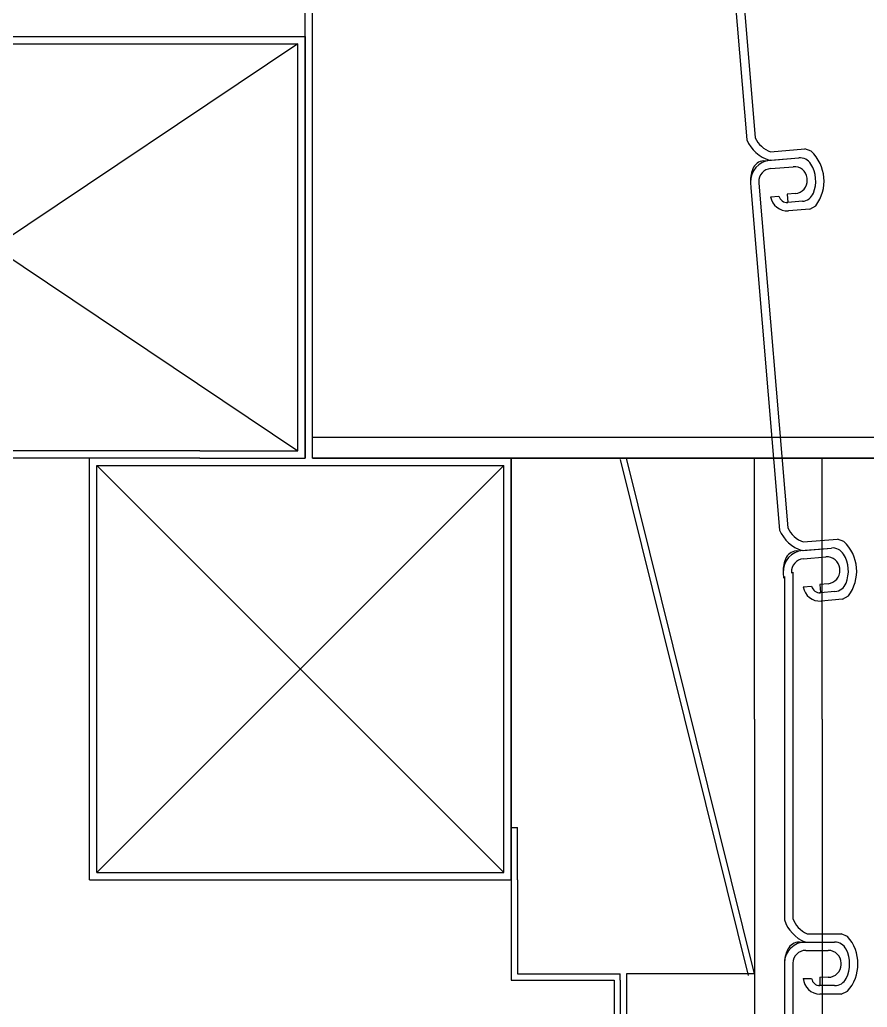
# Model space of a CAD drawing. Header units: millimetres. Extents: x -6941 to 136681, y 2065 to 58366.
# Drawn here: x 48379 to 49645, y 47929 to 49404 of the extents above; entities that cross this region are included whole.
import ezdxf

# ---------------------------------------------------------------- set-up
doc = ezdxf.new("R2010")
doc.units = ezdxf.units.MM
doc.header["$LTSCALE"] = 4
doc.header["$MEASUREMENT"] = 0
for name, color, linetype in [('9', 9, 'CONTINUOUS'), ('DOOR', 7, 'CONTINUOUS'), ('철물', 4, 'CONTINUOUS')]:
    doc.layers.add(name, color=color, linetype=linetype)

msp = doc.modelspace()

# ---------------------------------------------------------------- linework, layer by layer
at = {"layer": '9', "ltscale": 10}
for p, q in [((48805.19, 48749.33), (48805.19, 52181.45)), ((48816.11, 48749.33), (48816.11, 52181.45)), ((49434.54, 49743.34), (49477.68, 49228.08)), ((49422.61, 49736.23), (49465.41, 49224.96)), ((49500.86, 49207.04), (49551.88, 49211.31)), ((49500.86, 49207.04), (49551.88, 49211.31)), ((49500.86, 49207.04), (49551.88, 49211.31)), ((49500.86, 49207.04), (49551.88, 49211.31)), ((49500.86, 49207.04), (49551.88, 49211.31)), ((49500.86, 49207.04), (49551.88, 49211.31)), ((49500.86, 49207.04), (49551.88, 49211.31)), ((49500.86, 49207.04), (49551.88, 49211.31)), ((49500.86, 49207.04), (49551.88, 49211.31)), ((49500.86, 49207.04), (49551.88, 49211.31)), ((49500.86, 49207.04), (49551.88, 49211.31)), ((49500.86, 49207.04), (49551.88, 49211.31)), ((49500.86, 49207.04), (49551.88, 49211.31)), ((49500.86, 49207.04), (49551.88, 49211.31)), ((49500.86, 49207.04), (49551.88, 49211.31)), ((49561.47, 49207.96), (49551.88, 49211.31)), ((49561.47, 49207.96), (49551.88, 49211.31)), ((49561.47, 49207.96), (49551.88, 49211.31)), ((49561.47, 49207.96), (49551.88, 49211.31)), ((49561.47, 49207.96), (49551.88, 49211.31)), ((49561.47, 49207.96), (49551.88, 49211.31)), ((49561.47, 49207.96), (49551.88, 49211.31)), ((49561.47, 49207.96), (49551.88, 49211.31)), ((49561.47, 49207.96), (49551.88, 49211.31)), ((49561.47, 49207.96), (49551.88, 49211.31)), ((49561.47, 49207.96), (49551.88, 49211.31)), ((49561.47, 49207.96), (49551.88, 49211.31)), ((49561.47, 49207.96), (49551.88, 49211.31)), ((49561.47, 49207.96), (49551.88, 49211.31)), ((49561.47, 49207.96), (49551.88, 49211.31)), ((49490.7, 49193.67), (49542.85, 49198.03)), ((49490.7, 49193.67), (49542.85, 49198.03)), ((49490.7, 49193.67), (49542.85, 49198.03)), ((49490.7, 49193.67), (49542.85, 49198.03)), ((49490.7, 49193.67), (49542.85, 49198.03)), ((49500.87, 49194.52), (49542.85, 49198.03)), ((49500.87, 49194.52), (49542.85, 49198.03)), ((49500.87, 49194.52), (49542.85, 49198.03)), ((49500.87, 49194.52), (49542.85, 49198.03)), ((49500.87, 49194.52), (49542.85, 49198.03)), ((49500.87, 49194.52), (49542.85, 49198.03)), ((49500.87, 49194.52), (49542.85, 49198.03)), ((49500.87, 49194.52), (49542.85, 49198.03)), ((49500.87, 49194.52), (49542.85, 49198.03)), ((49500.87, 49194.52), (49542.85, 49198.03)), ((49501.11, 49182.02), (49534.51, 49184.81)), ((49501.11, 49182.02), (49534.51, 49184.81)), ((49501.11, 49182.02), (49534.51, 49184.81)), ((49501.11, 49182.02), (49534.51, 49184.81)), ((49501.11, 49182.02), (49534.51, 49184.81)), ((49501.11, 49182.02), (49534.51, 49184.81)), ((49501.11, 49182.02), (49534.51, 49184.81)), ((49501.11, 49182.02), (49534.51, 49184.81)), ((49501.11, 49182.02), (49534.51, 49184.81)), ((49501.11, 49182.02), (49534.51, 49184.81)), ((49501.11, 49182.02), (49534.51, 49184.81)), ((49501.11, 49182.02), (49534.51, 49184.81)), ((49501.11, 49182.02), (49534.51, 49184.81)), ((49501.11, 49182.02), (49534.51, 49184.81)), ((49501.11, 49182.02), (49534.51, 49184.81)), ((49470.79, 49161.05), (49471.42, 49153.24)), ((49470.79, 49161.05), (49471.42, 49153.24)), ((49470.79, 49161.05), (49471.42, 49153.24)), ((49470.79, 49161.05), (49471.42, 49153.24)), ((49470.79, 49161.05), (49471.42, 49153.24)), ((49470.79, 49161.05), (49471.42, 49153.24)), ((49470.79, 49161.05), (49471.42, 49153.24)), ((49470.79, 49161.05), (49471.42, 49153.24)), ((49470.79, 49161.05), (49471.42, 49153.24)), ((49470.79, 49161.05), (49471.42, 49153.24)), ((49471.42, 49153.24), (49514.21, 48641.98)), ((49483.34, 49160.36), (49526.48, 48645.09)), ((49500.85, 49139.91), (49513.35, 49140.96)), ((49500.85, 49139.91), (49513.35, 49140.96)), ((49500.85, 49139.91), (49513.35, 49140.96)), ((49500.85, 49139.91), (49513.35, 49140.96)), ((49500.85, 49139.91), (49513.35, 49140.96)), ((49500.85, 49139.91), (49513.35, 49140.96)), ((49500.85, 49139.91), (49513.35, 49140.96)), ((49500.85, 49139.91), (49513.35, 49140.96)), ((49500.85, 49139.91), (49513.35, 49140.96)), ((49500.85, 49139.91), (49513.35, 49140.96)), ((49500.85, 49139.91), (49513.35, 49140.96)), ((49500.85, 49139.91), (49513.35, 49140.96)), ((49500.85, 49139.91), (49513.35, 49140.96)), ((49500.85, 49139.91), (49513.35, 49140.96)), ((49500.85, 49139.91), (49513.35, 49140.96)), ((49537.96, 49144.77), (49525.45, 49143.65)), ((49537.96, 49144.77), (49525.45, 49143.65)), ((49537.96, 49144.77), (49525.45, 49143.65)), ((49537.96, 49144.77), (49525.45, 49143.65)), ((49537.96, 49144.77), (49525.45, 49143.65)), ((49537.96, 49144.77), (49525.45, 49143.65)), ((49537.96, 49144.77), (49525.45, 49143.65)), ((49537.96, 49144.77), (49525.45, 49143.65)), ((49537.96, 49144.77), (49525.45, 49143.65)), ((49537.96, 49144.77), (49525.45, 49143.65)), ((49537.96, 49144.77), (49525.45, 49143.65)), ((49537.96, 49144.77), (49525.45, 49143.65)), ((49537.96, 49144.77), (49525.45, 49143.65)), ((49537.96, 49144.77), (49525.45, 49143.65)), ((49537.96, 49144.77), (49525.45, 49143.65)), ((49525.45, 49143.65), (49526.48, 49131.36)), ((49525.45, 49143.65), (49526.48, 49131.36)), ((49525.45, 49143.65), (49526.48, 49131.36)), ((49525.45, 49143.65), (49526.48, 49131.36)), ((49525.45, 49143.65), (49526.48, 49131.36)), ((49525.45, 49143.65), (49526.48, 49131.36)), ((49525.45, 49143.65), (49526.48, 49131.36)), ((49525.45, 49143.65), (49526.48, 49131.36)), ((49525.45, 49143.65), (49526.48, 49131.36)), ((49525.45, 49143.65), (49526.48, 49131.36)), ((49525.45, 49143.65), (49526.48, 49131.36)), ((49525.45, 49143.65), (49526.48, 49131.36)), ((49525.45, 49143.65), (49526.48, 49131.36)), ((49525.45, 49143.65), (49526.48, 49131.36)), ((49525.45, 49143.65), (49526.48, 49131.36)), ((49548.28, 49133.11), (49526.56, 49131.29)), ((49548.28, 49133.11), (49526.56, 49131.29)), ((49548.28, 49133.11), (49526.56, 49131.29)), ((49548.28, 49133.11), (49526.56, 49131.29)), ((49548.28, 49133.11), (49526.56, 49131.29)), ((49548.28, 49133.11), (49526.56, 49131.29)), ((49548.28, 49133.11), (49526.56, 49131.29)), ((49548.28, 49133.11), (49526.56, 49131.29)), ((49548.28, 49133.11), (49526.56, 49131.29)), ((49548.28, 49133.11), (49526.56, 49131.29)), ((49548.28, 49133.11), (49526.56, 49131.29)), ((49548.28, 49133.11), (49526.56, 49131.29)), ((49548.28, 49133.11), (49526.56, 49131.29)), ((49548.28, 49133.11), (49526.56, 49131.29)), ((49548.28, 49133.11), (49526.56, 49131.29)), ((49537.87, 49144.76), (49537.96, 49144.77)), ((49537.87, 49144.76), (49537.96, 49144.77)), ((49537.87, 49144.76), (49537.96, 49144.77)), ((49537.87, 49144.76), (49537.96, 49144.77)), ((49537.87, 49144.76), (49537.96, 49144.77)), ((49537.87, 49144.76), (49537.96, 49144.77)), ((49537.87, 49144.76), (49537.96, 49144.77)), ((49537.87, 49144.76), (49537.96, 49144.77)), ((49537.87, 49144.76), (49537.96, 49144.77)), ((49537.87, 49144.76), (49537.96, 49144.77)), ((49537.87, 49144.76), (49537.96, 49144.77)), ((49537.87, 49144.76), (49537.96, 49144.77)), ((49537.87, 49144.76), (49537.96, 49144.77)), ((49537.87, 49144.76), (49537.96, 49144.77)), ((49537.87, 49144.76), (49537.96, 49144.77)), ((49526.48, 49131.36), (49525.16, 49131.25)), ((49526.48, 49131.36), (49525.16, 49131.25)), ((49526.48, 49131.36), (49525.16, 49131.25)), ((49526.48, 49131.36), (49525.16, 49131.25)), ((49526.48, 49131.36), (49525.16, 49131.25)), ((49526.48, 49131.36), (49525.16, 49131.25)), ((49526.48, 49131.36), (49525.16, 49131.25)), ((49526.48, 49131.36), (49525.16, 49131.25)), ((49526.48, 49131.36), (49525.16, 49131.25)), ((49526.48, 49131.36), (49525.16, 49131.25)), ((49526.48, 49131.36), (49525.16, 49131.25)), ((49526.48, 49131.36), (49525.16, 49131.25)), ((49526.48, 49131.36), (49525.16, 49131.25)), ((49526.48, 49131.36), (49525.16, 49131.25)), ((49526.48, 49131.36), (49525.16, 49131.25)), ((49559.39, 49121.52), (49527.6, 49118.86)), ((49559.39, 49121.52), (49527.6, 49118.86)), ((49559.39, 49121.52), (49527.6, 49118.86)), ((49559.39, 49121.52), (49527.6, 49118.86)), ((49559.39, 49121.52), (49527.6, 49118.86)), ((49559.39, 49121.52), (49527.6, 49118.86)), ((49559.39, 49121.52), (49527.6, 49118.86)), ((49559.39, 49121.52), (49527.6, 49118.86)), ((49559.39, 49121.52), (49527.6, 49118.86)), ((49559.39, 49121.52), (49527.6, 49118.86)), ((49559.39, 49121.52), (49527.6, 49118.86)), ((49559.39, 49121.52), (49527.6, 49118.86)), ((49559.39, 49121.52), (49527.6, 49118.86)), ((49559.39, 49121.52), (49527.6, 49118.86)), ((49559.39, 49121.52), (49527.6, 49118.86)), ((49559.39, 49121.52), (49568.3, 49126.42)), ((49559.39, 49121.52), (49568.3, 49126.42)), ((49559.39, 49121.52), (49568.3, 49126.42)), ((49559.39, 49121.52), (49568.3, 49126.42)), ((49559.39, 49121.52), (49568.3, 49126.42)), ((49559.39, 49121.52), (49568.3, 49126.42)), ((49559.39, 49121.52), (49568.3, 49126.42)), ((49559.39, 49121.52), (49568.3, 49126.42)), ((49559.39, 49121.52), (49568.3, 49126.42)), ((49559.39, 49121.52), (49568.3, 49126.42)), ((49559.39, 49121.52), (49568.3, 49126.42)), ((49559.39, 49121.52), (49568.3, 49126.42)), ((49559.39, 49121.52), (49568.3, 49126.42)), ((49559.39, 49121.52), (49568.3, 49126.42)), ((49559.39, 49121.52), (49568.3, 49126.42)), ((48816.11, 48780.53), (53790.28, 48780.53)), ((49476.73, 48359.32), (49476.73, 48749.33)), ((49578.13, 48359.32), (49578.13, 48749.33)), ((49549.66, 48624.06), (49600.68, 48628.33)), ((49549.66, 48624.06), (49600.68, 48628.33)), ((49549.66, 48624.06), (49600.68, 48628.33)), ((49549.66, 48624.06), (49600.68, 48628.33)), ((49549.66, 48624.06), (49600.68, 48628.33)), ((49549.66, 48624.06), (49600.68, 48628.33)), ((49549.66, 48624.06), (49600.68, 48628.33)), ((49549.66, 48624.06), (49600.68, 48628.33)), ((49549.66, 48624.06), (49600.68, 48628.33)), ((49610.28, 48624.98), (49600.68, 48628.33)), ((49610.28, 48624.98), (49600.68, 48628.33)), ((49610.28, 48624.98), (49600.68, 48628.33)), ((49610.28, 48624.98), (49600.68, 48628.33)), ((49610.28, 48624.98), (49600.68, 48628.33)), ((49610.28, 48624.98), (49600.68, 48628.33)), ((49610.28, 48624.98), (49600.68, 48628.33)), ((49610.28, 48624.98), (49600.68, 48628.33)), ((49610.28, 48624.98), (49600.68, 48628.33)), ((49539.5, 48610.69), (49591.65, 48615.05)), ((49539.5, 48610.69), (49591.65, 48615.05)), ((49539.5, 48610.69), (49591.65, 48615.05)), ((49549.67, 48611.54), (49591.65, 48615.05)), ((49549.67, 48611.54), (49591.65, 48615.05)), ((49549.67, 48611.54), (49591.65, 48615.05)), ((49549.67, 48611.54), (49591.65, 48615.05)), ((49549.67, 48611.54), (49591.65, 48615.05)), ((49549.67, 48611.54), (49591.65, 48615.05)), ((49549.91, 48599.03), (49583.32, 48601.83)), ((49549.91, 48599.03), (49583.32, 48601.83)), ((49549.91, 48599.03), (49583.32, 48601.83)), ((49549.91, 48599.03), (49583.32, 48601.83)), ((49549.91, 48599.03), (49583.32, 48601.83)), ((49549.91, 48599.03), (49583.32, 48601.83)), ((49549.91, 48599.03), (49583.32, 48601.83)), ((49549.91, 48599.03), (49583.32, 48601.83)), ((49549.91, 48599.03), (49583.32, 48601.83)), ((49519.6, 48578.06), (49520.22, 48570.26)), ((49519.6, 48578.06), (49520.22, 48570.26)), ((49519.6, 48578.06), (49520.22, 48570.26)), ((49519.6, 48578.06), (49520.22, 48570.26)), ((49519.6, 48578.06), (49520.22, 48570.26)), ((49519.6, 48578.06), (49520.22, 48570.26)), ((49521.43, 48572.67), (49521.43, 48059.62)), ((49521.43, 48572.67), (49521.43, 48059.62)), ((49533.91, 48578.77), (49533.91, 48061.7)), ((49533.91, 48578.77), (49533.91, 48061.7)), ((49549.65, 48556.93), (49562.15, 48557.98)), ((49549.65, 48556.93), (49562.15, 48557.98)), ((49549.65, 48556.93), (49562.15, 48557.98)), ((49549.65, 48556.93), (49562.15, 48557.98)), ((49549.65, 48556.93), (49562.15, 48557.98)), ((49549.65, 48556.93), (49562.15, 48557.98)), ((49549.65, 48556.93), (49562.15, 48557.98)), ((49549.65, 48556.93), (49562.15, 48557.98)), ((49549.65, 48556.93), (49562.15, 48557.98)), ((49586.76, 48561.79), (49574.25, 48560.66)), ((49586.76, 48561.79), (49574.25, 48560.66)), ((49586.76, 48561.79), (49574.25, 48560.66)), ((49586.76, 48561.79), (49574.25, 48560.66)), ((49586.76, 48561.79), (49574.25, 48560.66)), ((49586.76, 48561.79), (49574.25, 48560.66)), ((49586.76, 48561.79), (49574.25, 48560.66)), ((49586.76, 48561.79), (49574.25, 48560.66)), ((49586.76, 48561.79), (49574.25, 48560.66)), ((49574.25, 48560.66), (49575.28, 48548.38)), ((49574.25, 48560.66), (49575.28, 48548.38)), ((49574.25, 48560.66), (49575.28, 48548.38)), ((49574.25, 48560.66), (49575.28, 48548.38)), ((49574.25, 48560.66), (49575.28, 48548.38)), ((49574.25, 48560.66), (49575.28, 48548.38)), ((49574.25, 48560.66), (49575.28, 48548.38)), ((49574.25, 48560.66), (49575.28, 48548.38)), ((49574.25, 48560.66), (49575.28, 48548.38)), ((49586.67, 48561.78), (49586.76, 48561.79)), ((49586.67, 48561.78), (49586.76, 48561.79)), ((49586.67, 48561.78), (49586.76, 48561.79)), ((49586.67, 48561.78), (49586.76, 48561.79)), ((49586.67, 48561.78), (49586.76, 48561.79)), ((49586.67, 48561.78), (49586.76, 48561.79)), ((49586.67, 48561.78), (49586.76, 48561.79)), ((49586.67, 48561.78), (49586.76, 48561.79)), ((49586.67, 48561.78), (49586.76, 48561.79)), ((49575.28, 48548.38), (49573.97, 48548.27)), ((49575.28, 48548.38), (49573.97, 48548.27)), ((49575.28, 48548.38), (49573.97, 48548.27)), ((49575.28, 48548.38), (49573.97, 48548.27)), ((49575.28, 48548.38), (49573.97, 48548.27)), ((49575.28, 48548.38), (49573.97, 48548.27)), ((49575.28, 48548.38), (49573.97, 48548.27)), ((49575.28, 48548.38), (49573.97, 48548.27)), ((49575.28, 48548.38), (49573.97, 48548.27)), ((49597.08, 48550.13), (49575.36, 48548.31)), ((49597.08, 48550.13), (49575.36, 48548.31)), ((49597.08, 48550.13), (49575.36, 48548.31)), ((49597.08, 48550.13), (49575.36, 48548.31)), ((49597.08, 48550.13), (49575.36, 48548.31)), ((49597.08, 48550.13), (49575.36, 48548.31)), ((49597.08, 48550.13), (49575.36, 48548.31)), ((49597.08, 48550.13), (49575.36, 48548.31)), ((49597.08, 48550.13), (49575.36, 48548.31)), ((49608.19, 48538.54), (49617.1, 48543.44)), ((49608.19, 48538.54), (49617.1, 48543.44)), ((49608.19, 48538.54), (49617.1, 48543.44)), ((49608.19, 48538.54), (49617.1, 48543.44)), ((49608.19, 48538.54), (49617.1, 48543.44)), ((49608.19, 48538.54), (49617.1, 48543.44)), ((49608.19, 48538.54), (49617.1, 48543.44)), ((49608.19, 48538.54), (49617.1, 48543.44)), ((49608.19, 48538.54), (49617.1, 48543.44)), ((49608.19, 48538.54), (49576.4, 48535.87)), ((49608.19, 48538.54), (49576.4, 48535.87)), ((49608.19, 48538.54), (49576.4, 48535.87)), ((49608.19, 48538.54), (49576.4, 48535.87)), ((49608.19, 48538.54), (49576.4, 48535.87)), ((49608.19, 48538.54), (49576.4, 48535.87)), ((49608.19, 48538.54), (49576.4, 48535.87)), ((49608.19, 48538.54), (49576.4, 48535.87)), ((49608.19, 48538.54), (49576.4, 48535.87)), ((49476.73, 48359.32), (49476.73, 47006.63)), ((49578.13, 48359.32), (49578.13, 47006.63)), ((49544.02, 48026.33), (49596.35, 48026.33)), ((49544.02, 48026.33), (49596.35, 48026.33)), ((49544.02, 48026.33), (49596.35, 48026.33)), ((49554.23, 48026.33), (49596.35, 48026.33)), ((49554.23, 48026.33), (49596.35, 48026.33)), ((49554.23, 48026.33), (49596.35, 48026.33)), ((49554.23, 48026.33), (49596.35, 48026.33)), ((49554.23, 48026.33), (49596.35, 48026.33)), ((49554.23, 48026.33), (49596.35, 48026.33)), ((49555.26, 48038.81), (49606.46, 48038.81)), ((49555.26, 48038.81), (49606.46, 48038.81)), ((49555.26, 48038.81), (49606.46, 48038.81)), ((49555.26, 48038.81), (49606.46, 48038.81)), ((49555.26, 48038.81), (49606.46, 48038.81)), ((49555.26, 48038.81), (49606.46, 48038.81)), ((49555.26, 48038.81), (49606.46, 48038.81)), ((49555.26, 48038.81), (49606.46, 48038.81)), ((49555.26, 48038.81), (49606.46, 48038.81)), ((49615.74, 48034.67), (49606.46, 48038.81)), ((49615.74, 48034.67), (49606.46, 48038.81)), ((49615.74, 48034.67), (49606.46, 48038.81)), ((49615.74, 48034.67), (49606.46, 48038.81)), ((49615.74, 48034.67), (49606.46, 48038.81)), ((49615.74, 48034.67), (49606.46, 48038.81)), ((49615.74, 48034.67), (49606.46, 48038.81)), ((49615.74, 48034.67), (49606.46, 48038.81)), ((49615.74, 48034.67), (49606.46, 48038.81)), ((49553.42, 48013.85), (49586.94, 48013.85)), ((49553.42, 48013.85), (49586.94, 48013.85)), ((49553.42, 48013.85), (49586.94, 48013.85)), ((49553.42, 48013.85), (49586.94, 48013.85)), ((49553.42, 48013.85), (49586.94, 48013.85)), ((49553.42, 48013.85), (49586.94, 48013.85)), ((49553.42, 48013.85), (49586.94, 48013.85)), ((49553.42, 48013.85), (49586.94, 48013.85)), ((49553.42, 48013.85), (49586.94, 48013.85)), ((49521.46, 47995.48), (49521.43, 47987.65)), ((49521.46, 47995.48), (49521.43, 47987.65)), ((49521.46, 47995.48), (49521.43, 47987.65)), ((49521.46, 47995.48), (49521.43, 47987.65)), ((49521.46, 47995.48), (49521.43, 47987.65)), ((49521.46, 47995.48), (49521.43, 47987.65)), ((49521.43, 47987.65), (49521.43, 47474.6)), ((49533.91, 47993.75), (49533.91, 47476.68)), ((49285.62, 47978.66), (49285.62, 47969.3)), ((49549.65, 47971.91), (49562.2, 47971.91)), ((49549.65, 47971.91), (49562.2, 47971.91)), ((49549.65, 47971.91), (49562.2, 47971.91)), ((49549.65, 47971.91), (49562.2, 47971.91)), ((49549.65, 47971.91), (49562.2, 47971.91)), ((49549.65, 47971.91), (49562.2, 47971.91)), ((49549.65, 47971.91), (49562.2, 47971.91)), ((49549.65, 47971.91), (49562.2, 47971.91)), ((49549.65, 47971.91), (49562.2, 47971.91)), ((49587.03, 47973.66), (49574.47, 47973.58)), ((49587.03, 47973.66), (49574.47, 47973.58)), ((49587.03, 47973.66), (49574.47, 47973.58)), ((49587.03, 47973.66), (49574.47, 47973.58)), ((49587.03, 47973.66), (49574.47, 47973.58)), ((49587.03, 47973.66), (49574.47, 47973.58)), ((49587.03, 47973.66), (49574.47, 47973.58)), ((49587.03, 47973.66), (49574.47, 47973.58)), ((49587.03, 47973.66), (49574.47, 47973.58)), ((49574.47, 47973.58), (49574.47, 47961.25)), ((49574.47, 47973.58), (49574.47, 47961.25)), ((49574.47, 47973.58), (49574.47, 47961.25)), ((49574.47, 47973.58), (49574.47, 47961.25)), ((49574.47, 47973.58), (49574.47, 47961.25)), ((49574.47, 47973.58), (49574.47, 47961.25)), ((49574.47, 47973.58), (49574.47, 47961.25)), ((49574.47, 47973.58), (49574.47, 47961.25)), ((49574.47, 47973.58), (49574.47, 47961.25)), ((49586.94, 47973.66), (49587.03, 47973.66)), ((49586.94, 47973.66), (49587.03, 47973.66)), ((49586.94, 47973.66), (49587.03, 47973.66)), ((49586.94, 47973.66), (49587.03, 47973.66)), ((49586.94, 47973.66), (49587.03, 47973.66)), ((49586.94, 47973.66), (49587.03, 47973.66)), ((49586.94, 47973.66), (49587.03, 47973.66)), ((49586.94, 47973.66), (49587.03, 47973.66)), ((49586.94, 47973.66), (49587.03, 47973.66)), ((49574.47, 47961.25), (49573.16, 47961.25)), ((49574.47, 47961.25), (49573.16, 47961.25)), ((49574.47, 47961.25), (49573.16, 47961.25)), ((49574.47, 47961.25), (49573.16, 47961.25)), ((49574.47, 47961.25), (49573.16, 47961.25)), ((49574.47, 47961.25), (49573.16, 47961.25)), ((49574.47, 47961.25), (49573.16, 47961.25)), ((49574.47, 47961.25), (49573.16, 47961.25)), ((49574.47, 47961.25), (49573.16, 47961.25)), ((49596.35, 47961.18), (49574.55, 47961.18)), ((49596.35, 47961.18), (49574.55, 47961.18)), ((49596.35, 47961.18), (49574.55, 47961.18)), ((49596.35, 47961.18), (49574.55, 47961.18)), ((49596.35, 47961.18), (49574.55, 47961.18)), ((49596.35, 47961.18), (49574.55, 47961.18)), ((49596.35, 47961.18), (49574.55, 47961.18)), ((49596.35, 47961.18), (49574.55, 47961.18)), ((49596.35, 47961.18), (49574.55, 47961.18)), ((49606.46, 47948.7), (49615.74, 47952.84)), ((49606.46, 47948.7), (49615.74, 47952.84)), ((49606.46, 47948.7), (49615.74, 47952.84)), ((49606.46, 47948.7), (49615.74, 47952.84)), ((49606.46, 47948.7), (49615.74, 47952.84)), ((49606.46, 47948.7), (49615.74, 47952.84)), ((49606.46, 47948.7), (49615.74, 47952.84)), ((49606.46, 47948.7), (49615.74, 47952.84)), ((49606.46, 47948.7), (49615.74, 47952.84)), ((49606.46, 47948.7), (49574.55, 47948.7)), ((49606.46, 47948.7), (49574.55, 47948.7)), ((49606.46, 47948.7), (49574.55, 47948.7)), ((49606.46, 47948.7), (49574.55, 47948.7)), ((49606.46, 47948.7), (49574.55, 47948.7)), ((49606.46, 47948.7), (49574.55, 47948.7)), ((49606.46, 47948.7), (49574.55, 47948.7)), ((49606.46, 47948.7), (49574.55, 47948.7)), ((49606.46, 47948.7), (49574.55, 47948.7))]:
    msp.add_line(p, q, dxfattribs=at)
msp.add_circle((50592.17, 50465.39), 1218.25, dxfattribs=at)
for centre, radius, start, end in [((49514.4, 49245.25), 53.02, 202.50154, 253.57563), ((49514.4, 49245.25), 53.02, 202.50154, 253.57563), ((49514.4, 49245.25), 53.02, 202.50154, 253.57563), ((49514.4, 49245.25), 53.02, 202.50154, 253.57563), ((49514.4, 49245.25), 53.02, 202.50154, 253.57563), ((49514.4, 49245.25), 53.02, 202.50154, 253.57563), ((49514.4, 49245.25), 53.02, 202.50154, 253.57563), ((49514.4, 49245.25), 53.02, 202.50154, 253.57563), ((49514.4, 49245.25), 53.02, 202.50154, 253.57563), ((49514.4, 49245.25), 53.02, 202.50154, 253.57563), ((49514.4, 49245.25), 40.54, 205.07099, 250.48625), ((49514.4, 49245.25), 40.54, 205.07099, 250.48625), ((49514.4, 49245.25), 40.54, 205.07099, 250.48625), ((49514.4, 49245.25), 40.54, 205.07099, 250.48625), ((49514.4, 49245.25), 40.54, 205.07099, 250.48625), ((49514.4, 49245.25), 40.54, 205.07099, 250.48625), ((49514.4, 49245.25), 40.54, 205.07099, 250.48625), ((49514.4, 49245.25), 40.54, 205.07099, 250.48625), ((49514.4, 49245.25), 40.54, 205.07099, 250.48625), ((49514.4, 49245.25), 40.54, 205.07099, 250.48625), ((49519.49, 49163.39), 61.23, 322.85845, 46.71189), ((49519.49, 49163.39), 61.23, 322.85845, 46.71189), ((49519.49, 49163.39), 61.23, 322.85845, 46.71189), ((49519.49, 49163.39), 61.23, 322.85845, 46.71189), ((49519.49, 49163.39), 61.23, 322.85845, 46.71189), ((49519.49, 49163.39), 61.23, 322.85845, 46.71189), ((49519.49, 49163.39), 61.23, 322.85845, 46.71189), ((49519.49, 49163.39), 61.23, 322.85845, 46.71189), ((49519.49, 49163.39), 61.23, 322.85845, 46.71189), ((49519.49, 49163.39), 61.23, 322.85845, 46.71189), ((49519.49, 49163.39), 61.23, 322.85845, 46.71189), ((49519.49, 49163.39), 61.23, 322.85845, 46.71189), ((49519.49, 49163.39), 61.23, 322.85845, 46.71189), ((49519.49, 49163.39), 61.23, 322.85845, 46.71189), ((49519.49, 49163.39), 61.23, 322.85845, 46.71189), ((49502.74, 49162.58), 31.98, 94.78517, 182.75614), ((49502.74, 49162.58), 31.98, 94.78517, 182.75614), ((49502.74, 49162.58), 31.98, 94.78517, 182.75614), ((49502.74, 49162.58), 31.98, 94.78517, 182.75614), ((49502.74, 49162.58), 31.98, 94.78517, 182.75614), ((49502.74, 49162.58), 31.98, 94.78517, 182.75614), ((49502.74, 49162.58), 31.98, 94.78517, 182.75614), ((49502.74, 49162.58), 31.98, 94.78517, 182.75614), ((49502.74, 49162.58), 31.98, 94.78517, 182.75614), ((49502.74, 49162.58), 31.98, 94.78517, 182.75614), ((49492.32, 49174.24), 19.5, 94.78517, 158.23598), ((49492.32, 49174.24), 19.5, 94.78517, 158.23598), ((49492.32, 49174.24), 19.5, 94.78517, 158.23598), ((49492.32, 49174.24), 19.5, 94.78517, 158.23598), ((49492.32, 49174.24), 19.5, 94.78517, 158.23598), ((49544.47, 49178.6), 19.5, 31.33436, 94.78517), ((49544.47, 49178.6), 19.5, 31.33436, 94.78517), ((49544.47, 49178.6), 19.5, 31.33436, 94.78517), ((49544.47, 49178.6), 19.5, 31.33436, 94.78517), ((49544.47, 49178.6), 19.5, 31.33436, 94.78517), ((49544.47, 49178.6), 19.5, 31.33436, 94.78517), ((49544.47, 49178.6), 19.5, 31.33436, 94.78517), ((49544.47, 49178.6), 19.5, 31.33436, 94.78517), ((49544.47, 49178.6), 19.5, 31.33436, 94.78517), ((49544.47, 49178.6), 19.5, 31.33436, 94.78517), ((49544.47, 49178.6), 19.5, 31.33436, 94.78517), ((49544.47, 49178.6), 19.5, 31.33436, 94.78517), ((49544.47, 49178.6), 19.5, 31.33436, 94.78517), ((49544.47, 49178.6), 19.5, 31.33436, 94.78517), ((49544.47, 49178.6), 19.5, 31.33436, 94.78517), ((49519.49, 49163.39), 48.75, 158.23598, 184.78517), ((49519.49, 49163.39), 48.75, 158.23598, 184.78517), ((49519.49, 49163.39), 48.75, 158.23598, 184.78517), ((49519.49, 49163.39), 48.75, 158.23598, 184.78517), ((49519.49, 49163.39), 48.75, 158.23598, 184.78517), ((49502.74, 49162.58), 19.5, 94.78517, 182.75614), ((49502.74, 49162.58), 19.5, 94.78517, 182.75614), ((49502.74, 49162.58), 19.5, 94.78517, 182.75614), ((49502.74, 49162.58), 19.5, 94.78517, 182.75614), ((49502.74, 49162.58), 19.5, 94.78517, 182.75614), ((49502.74, 49162.58), 19.5, 94.78517, 182.75614), ((49502.74, 49162.58), 19.5, 94.78517, 182.75614), ((49502.74, 49162.58), 19.5, 94.78517, 182.75614), ((49502.74, 49162.58), 19.5, 94.78517, 182.75614), ((49502.74, 49162.58), 19.5, 94.78517, 182.75614), ((49502.74, 49162.58), 19.5, 94.78517, 182.75614), ((49502.74, 49162.58), 19.5, 94.78517, 182.75614), ((49502.74, 49162.58), 19.5, 94.78517, 182.75614), ((49502.74, 49162.58), 19.5, 94.78517, 182.75614), ((49502.74, 49162.58), 19.5, 94.78517, 182.75614), ((49536.14, 49165.38), 19.5, 6.8142, 94.78517), ((49536.14, 49165.38), 19.5, 6.8142, 94.78517), ((49536.14, 49165.38), 19.5, 6.8142, 94.78517), ((49536.14, 49165.38), 19.5, 6.8142, 94.78517), ((49536.14, 49165.38), 19.5, 6.8142, 94.78517), ((49536.14, 49165.38), 19.5, 6.8142, 94.78517), ((49536.14, 49165.38), 19.5, 6.8142, 94.78517), ((49536.14, 49165.38), 19.5, 6.8142, 94.78517), ((49536.14, 49165.38), 19.5, 6.8142, 94.78517), ((49536.14, 49165.38), 19.5, 6.8142, 94.78517), ((49536.14, 49165.38), 19.5, 6.8142, 94.78517), ((49536.14, 49165.38), 19.5, 6.8142, 94.78517), ((49536.14, 49165.38), 19.5, 6.8142, 94.78517), ((49536.14, 49165.38), 19.5, 6.8142, 94.78517), ((49536.14, 49165.38), 19.5, 6.8142, 94.78517), ((49519.49, 49163.39), 48.75, 338.23598, 31.33436), ((49519.49, 49163.39), 48.75, 338.23598, 31.33436), ((49519.49, 49163.39), 48.75, 338.23598, 31.33436), ((49519.49, 49163.39), 48.75, 338.23598, 31.33436), ((49519.49, 49163.39), 48.75, 338.23598, 31.33436), ((49519.49, 49163.39), 48.75, 338.23598, 31.33436), ((49519.49, 49163.39), 48.75, 338.23598, 31.33436), ((49519.49, 49163.39), 48.75, 338.23598, 31.33436), ((49519.49, 49163.39), 48.75, 338.23598, 31.33436), ((49519.49, 49163.39), 48.75, 338.23598, 31.33436), ((49519.49, 49163.39), 48.75, 338.23598, 31.33436), ((49519.49, 49163.39), 48.75, 338.23598, 31.33436), ((49519.49, 49163.39), 48.75, 338.23598, 31.33436), ((49519.49, 49163.39), 48.75, 338.23598, 31.33436), ((49519.49, 49163.39), 48.75, 338.23598, 31.33436), ((49519.49, 49163.39), 36.27, 182.75614, 184.78517), ((49519.49, 49163.39), 36.27, 182.75614, 184.78517), ((49519.49, 49163.39), 36.27, 182.75614, 184.78517), ((49519.49, 49163.39), 36.27, 182.75614, 184.78517), ((49519.49, 49163.39), 36.27, 182.75614, 184.78517), ((49519.49, 49163.39), 36.27, 182.75614, 184.78517), ((49519.49, 49163.39), 36.27, 182.75614, 184.78517), ((49519.49, 49163.39), 36.27, 182.75614, 184.78517), ((49519.49, 49163.39), 36.27, 182.75614, 184.78517), ((49519.49, 49163.39), 36.27, 182.75614, 184.78517), ((49519.49, 49163.39), 36.27, 182.75614, 184.78517), ((49519.49, 49163.39), 36.27, 182.75614, 184.78517), ((49519.49, 49163.39), 36.27, 182.75614, 184.78517), ((49519.49, 49163.39), 36.27, 182.75614, 184.78517), ((49519.49, 49163.39), 36.27, 182.75614, 184.78517), ((49536.24, 49164.2), 19.5, 274.78517, 2.75614), ((49536.24, 49164.2), 19.5, 274.78517, 2.75614), ((49536.24, 49164.2), 19.5, 274.78517, 2.75614), ((49536.24, 49164.2), 19.5, 274.78517, 2.75614), ((49536.24, 49164.2), 19.5, 274.78517, 2.75614), ((49536.24, 49164.2), 19.5, 274.78517, 2.75614), ((49536.24, 49164.2), 19.5, 274.78517, 2.75614), ((49536.24, 49164.2), 19.5, 274.78517, 2.75614), ((49536.24, 49164.2), 19.5, 274.78517, 2.75614), ((49536.24, 49164.2), 19.5, 274.78517, 2.75614), ((49536.24, 49164.2), 19.5, 274.78517, 2.75614), ((49536.24, 49164.2), 19.5, 274.78517, 2.75614), ((49536.24, 49164.2), 19.5, 274.78517, 2.75614), ((49536.24, 49164.2), 19.5, 274.78517, 2.75614), ((49536.24, 49164.2), 19.5, 274.78517, 2.75614), ((49519.49, 49163.39), 36.27, 2.75614, 6.8142), ((49519.49, 49163.39), 36.27, 2.75614, 6.8142), ((49519.49, 49163.39), 36.27, 2.75614, 6.8142), ((49519.49, 49163.39), 36.27, 2.75614, 6.8142), ((49519.49, 49163.39), 36.27, 2.75614, 6.8142), ((49519.49, 49163.39), 36.27, 2.75614, 6.8142), ((49519.49, 49163.39), 36.27, 2.75614, 6.8142), ((49519.49, 49163.39), 36.27, 2.75614, 6.8142), ((49519.49, 49163.39), 36.27, 2.75614, 6.8142), ((49519.49, 49163.39), 36.27, 2.75614, 6.8142), ((49519.49, 49163.39), 36.27, 2.75614, 6.8142), ((49519.49, 49163.39), 36.27, 2.75614, 6.8142), ((49519.49, 49163.39), 36.27, 2.75614, 6.8142), ((49519.49, 49163.39), 36.27, 2.75614, 6.8142), ((49519.49, 49163.39), 36.27, 2.75614, 6.8142), ((49525.52, 49143.73), 24.96, 188.79696, 274.78517), ((49525.52, 49143.73), 24.96, 188.79696, 274.78517), ((49525.52, 49143.73), 24.96, 188.79696, 274.78517), ((49525.52, 49143.73), 24.96, 188.79696, 274.78517), ((49525.52, 49143.73), 24.96, 188.79696, 274.78517), ((49525.52, 49143.73), 24.96, 188.79696, 274.78517), ((49525.52, 49143.73), 24.96, 188.79696, 274.78517), ((49525.52, 49143.73), 24.96, 188.79696, 274.78517), ((49525.52, 49143.73), 24.96, 188.79696, 274.78517), ((49525.52, 49143.73), 24.96, 188.79696, 274.78517), ((49525.52, 49143.73), 24.96, 188.79696, 274.78517), ((49525.52, 49143.73), 24.96, 188.79696, 274.78517), ((49525.52, 49143.73), 24.96, 188.79696, 274.78517), ((49525.52, 49143.73), 24.96, 188.79696, 274.78517), ((49525.52, 49143.73), 24.96, 188.79696, 274.78517), ((49525.52, 49143.73), 12.48, 192.82858, 274.78517), ((49525.52, 49143.73), 12.48, 192.82858, 274.78517), ((49525.52, 49143.73), 12.48, 192.82858, 274.78517), ((49525.52, 49143.73), 12.48, 192.82858, 274.78517), ((49525.52, 49143.73), 12.48, 192.82858, 274.78517), ((49525.52, 49143.73), 12.48, 192.82858, 274.78517), ((49525.52, 49143.73), 12.48, 192.82858, 274.78517), ((49525.52, 49143.73), 12.48, 192.82858, 274.78517), ((49525.52, 49143.73), 12.48, 192.82858, 274.78517), ((49525.52, 49143.73), 12.48, 192.82858, 274.78517), ((49525.52, 49143.73), 12.48, 192.82858, 274.78517), ((49525.52, 49143.73), 12.48, 192.82858, 274.78517), ((49525.52, 49143.73), 12.48, 192.82858, 274.78517), ((49525.52, 49143.73), 12.48, 192.82858, 274.78517), ((49525.52, 49143.73), 12.48, 192.82858, 274.78517), ((49525.52, 49143.65), 0.078, 94.78517, 184.78517), ((49525.52, 49143.65), 0.078, 94.78517, 184.78517), ((49525.52, 49143.65), 0.078, 94.78517, 184.78517), ((49525.52, 49143.65), 0.078, 94.78517, 184.78517), ((49525.52, 49143.65), 0.078, 94.78517, 184.78517), ((49525.52, 49143.65), 0.078, 94.78517, 184.78517), ((49525.52, 49143.65), 0.078, 94.78517, 184.78517), ((49525.52, 49143.65), 0.078, 94.78517, 184.78517), ((49525.52, 49143.65), 0.078, 94.78517, 184.78517), ((49525.52, 49143.65), 0.078, 94.78517, 184.78517), ((49525.52, 49143.65), 0.078, 94.78517, 184.78517), ((49525.52, 49143.65), 0.078, 94.78517, 184.78517), ((49525.52, 49143.65), 0.078, 94.78517, 184.78517), ((49525.52, 49143.65), 0.078, 94.78517, 184.78517), ((49525.52, 49143.65), 0.078, 94.78517, 184.78517), ((49546.65, 49152.54), 19.5, 274.78517, 338.23598), ((49546.65, 49152.54), 19.5, 274.78517, 338.23598), ((49546.65, 49152.54), 19.5, 274.78517, 338.23598), ((49546.65, 49152.54), 19.5, 274.78517, 338.23598), ((49546.65, 49152.54), 19.5, 274.78517, 338.23598), ((49546.65, 49152.54), 19.5, 274.78517, 338.23598), ((49546.65, 49152.54), 19.5, 274.78517, 338.23598), ((49546.65, 49152.54), 19.5, 274.78517, 338.23598), ((49546.65, 49152.54), 19.5, 274.78517, 338.23598), ((49546.65, 49152.54), 19.5, 274.78517, 338.23598), ((49546.65, 49152.54), 19.5, 274.78517, 338.23598), ((49546.65, 49152.54), 19.5, 274.78517, 338.23598), ((49546.65, 49152.54), 19.5, 274.78517, 338.23598), ((49546.65, 49152.54), 19.5, 274.78517, 338.23598), ((49546.65, 49152.54), 19.5, 274.78517, 338.23598), ((49526.55, 49131.37), 0.078, 184.78517, 274.78517), ((49526.55, 49131.37), 0.078, 184.78517, 274.78517), ((49526.55, 49131.37), 0.078, 184.78517, 274.78517), ((49526.55, 49131.37), 0.078, 184.78517, 274.78517), ((49526.55, 49131.37), 0.078, 184.78517, 274.78517), ((49526.55, 49131.37), 0.078, 184.78517, 274.78517), ((49526.55, 49131.37), 0.078, 184.78517, 274.78517), ((49526.55, 49131.37), 0.078, 184.78517, 274.78517), ((49526.55, 49131.37), 0.078, 184.78517, 274.78517), ((49526.55, 49131.37), 0.078, 184.78517, 274.78517), ((49526.55, 49131.37), 0.078, 184.78517, 274.78517), ((49526.55, 49131.37), 0.078, 184.78517, 274.78517), ((49526.55, 49131.37), 0.078, 184.78517, 274.78517), ((49526.55, 49131.37), 0.078, 184.78517, 274.78517), ((49526.55, 49131.37), 0.078, 184.78517, 274.78517), ((49563.2, 48662.27), 53.02, 202.50154, 253.57563), ((49563.2, 48662.27), 53.02, 202.50154, 253.57563), ((49563.2, 48662.27), 53.02, 202.50154, 253.57563), ((49563.2, 48662.27), 53.02, 202.50154, 253.57563), ((49563.2, 48662.27), 53.02, 202.50154, 253.57563), ((49563.2, 48662.27), 53.02, 202.50154, 253.57563), ((49563.2, 48662.27), 40.54, 205.07099, 250.48625), ((49563.2, 48662.27), 40.54, 205.07099, 250.48625), ((49563.2, 48662.27), 40.54, 205.07099, 250.48625), ((49563.2, 48662.27), 40.54, 205.07099, 250.48625), ((49563.2, 48662.27), 40.54, 205.07099, 250.48625), ((49563.2, 48662.27), 40.54, 205.07099, 250.48625), ((49568.29, 48580.41), 61.23, 322.85845, 46.71189), ((49568.29, 48580.41), 61.23, 322.85845, 46.71189), ((49568.29, 48580.41), 61.23, 322.85845, 46.71189), ((49568.29, 48580.41), 61.23, 322.85845, 46.71189), ((49568.29, 48580.41), 61.23, 322.85845, 46.71189), ((49568.29, 48580.41), 61.23, 322.85845, 46.71189), ((49568.29, 48580.41), 61.23, 322.85845, 46.71189), ((49568.29, 48580.41), 61.23, 322.85845, 46.71189), ((49568.29, 48580.41), 61.23, 322.85845, 46.71189), ((49551.54, 48579.6), 31.98, 94.78517, 182.75614), ((49551.54, 48579.6), 31.98, 94.78517, 182.75614), ((49551.54, 48579.6), 31.98, 94.78517, 182.75614), ((49551.54, 48579.6), 31.98, 94.78517, 182.75614), ((49551.54, 48579.6), 31.98, 94.78517, 182.75614), ((49551.54, 48579.6), 31.98, 94.78517, 182.75614), ((49541.13, 48591.25), 19.5, 94.78517, 158.23598), ((49541.13, 48591.25), 19.5, 94.78517, 158.23598), ((49541.13, 48591.25), 19.5, 94.78517, 158.23598), ((49584.94, 48582.4), 19.5, 6.8142, 94.78517), ((49584.94, 48582.4), 19.5, 6.8142, 94.78517), ((49584.94, 48582.4), 19.5, 6.8142, 94.78517), ((49584.94, 48582.4), 19.5, 6.8142, 94.78517), ((49584.94, 48582.4), 19.5, 6.8142, 94.78517), ((49584.94, 48582.4), 19.5, 6.8142, 94.78517), ((49584.94, 48582.4), 19.5, 6.8142, 94.78517), ((49584.94, 48582.4), 19.5, 6.8142, 94.78517), ((49584.94, 48582.4), 19.5, 6.8142, 94.78517), ((49593.28, 48595.62), 19.5, 31.33436, 94.78517), ((49593.28, 48595.62), 19.5, 31.33436, 94.78517), ((49593.28, 48595.62), 19.5, 31.33436, 94.78517), ((49593.28, 48595.62), 19.5, 31.33436, 94.78517), ((49593.28, 48595.62), 19.5, 31.33436, 94.78517), ((49593.28, 48595.62), 19.5, 31.33436, 94.78517), ((49593.28, 48595.62), 19.5, 31.33436, 94.78517), ((49593.28, 48595.62), 19.5, 31.33436, 94.78517), ((49593.28, 48595.62), 19.5, 31.33436, 94.78517), ((49568.29, 48580.41), 48.75, 338.23598, 31.33436), ((49568.29, 48580.41), 48.75, 338.23598, 31.33436), ((49568.29, 48580.41), 48.75, 338.23598, 31.33436), ((49568.29, 48580.41), 48.75, 338.23598, 31.33436), ((49568.29, 48580.41), 48.75, 338.23598, 31.33436), ((49568.29, 48580.41), 48.75, 338.23598, 31.33436), ((49568.29, 48580.41), 48.75, 338.23598, 31.33436), ((49568.29, 48580.41), 48.75, 338.23598, 31.33436), ((49568.29, 48580.41), 48.75, 338.23598, 31.33436), ((49568.29, 48580.41), 48.75, 158.23598, 184.78517), ((49568.29, 48580.41), 48.75, 158.23598, 184.78517), ((49568.29, 48580.41), 48.75, 158.23598, 184.78517), ((49551.54, 48579.6), 19.5, 94.78517, 182.75614), ((49551.54, 48579.6), 19.5, 94.78517, 182.75614), ((49551.54, 48579.6), 19.5, 94.78517, 182.75614), ((49551.54, 48579.6), 19.5, 94.78517, 182.75614), ((49551.54, 48579.6), 19.5, 94.78517, 182.75614), ((49551.54, 48579.6), 19.5, 94.78517, 182.75614), ((49551.54, 48579.6), 19.5, 94.78517, 182.75614), ((49551.54, 48579.6), 19.5, 94.78517, 182.75614), ((49551.54, 48579.6), 19.5, 94.78517, 182.75614), ((49568.29, 48580.41), 36.27, 182.75614, 184.78517), ((49568.29, 48580.41), 36.27, 182.75614, 184.78517), ((49568.29, 48580.41), 36.27, 182.75614, 184.78517), ((49568.29, 48580.41), 36.27, 182.75614, 184.78517), ((49568.29, 48580.41), 36.27, 182.75614, 184.78517), ((49568.29, 48580.41), 36.27, 182.75614, 184.78517), ((49568.29, 48580.41), 36.27, 182.75614, 184.78517), ((49568.29, 48580.41), 36.27, 182.75614, 184.78517), ((49568.29, 48580.41), 36.27, 182.75614, 184.78517), ((49585.04, 48581.21), 19.5, 274.78517, 2.75614), ((49585.04, 48581.21), 19.5, 274.78517, 2.75614), ((49585.04, 48581.21), 19.5, 274.78517, 2.75614), ((49585.04, 48581.21), 19.5, 274.78517, 2.75614), ((49585.04, 48581.21), 19.5, 274.78517, 2.75614), ((49585.04, 48581.21), 19.5, 274.78517, 2.75614), ((49585.04, 48581.21), 19.5, 274.78517, 2.75614), ((49585.04, 48581.21), 19.5, 274.78517, 2.75614), ((49585.04, 48581.21), 19.5, 274.78517, 2.75614), ((49568.29, 48580.41), 36.27, 2.75614, 6.8142), ((49568.29, 48580.41), 36.27, 2.75614, 6.8142), ((49568.29, 48580.41), 36.27, 2.75614, 6.8142), ((49568.29, 48580.41), 36.27, 2.75614, 6.8142), ((49568.29, 48580.41), 36.27, 2.75614, 6.8142), ((49568.29, 48580.41), 36.27, 2.75614, 6.8142), ((49568.29, 48580.41), 36.27, 2.75614, 6.8142), ((49568.29, 48580.41), 36.27, 2.75614, 6.8142), ((49568.29, 48580.41), 36.27, 2.75614, 6.8142), ((49574.32, 48560.75), 24.96, 188.79696, 274.78517), ((49574.32, 48560.75), 24.96, 188.79696, 274.78517), ((49574.32, 48560.75), 24.96, 188.79696, 274.78517), ((49574.32, 48560.75), 24.96, 188.79696, 274.78517), ((49574.32, 48560.75), 24.96, 188.79696, 274.78517), ((49574.32, 48560.75), 24.96, 188.79696, 274.78517), ((49574.32, 48560.75), 24.96, 188.79696, 274.78517), ((49574.32, 48560.75), 24.96, 188.79696, 274.78517), ((49574.32, 48560.75), 24.96, 188.79696, 274.78517), ((49574.32, 48560.75), 12.48, 192.82858, 274.78517), ((49574.32, 48560.75), 12.48, 192.82858, 274.78517), ((49574.32, 48560.75), 12.48, 192.82858, 274.78517), ((49574.32, 48560.75), 12.48, 192.82858, 274.78517), ((49574.32, 48560.75), 12.48, 192.82858, 274.78517), ((49574.32, 48560.75), 12.48, 192.82858, 274.78517), ((49574.32, 48560.75), 12.48, 192.82858, 274.78517), ((49574.32, 48560.75), 12.48, 192.82858, 274.78517), ((49574.32, 48560.75), 12.48, 192.82858, 274.78517), ((49574.33, 48560.67), 0.078, 94.78517, 184.78517), ((49574.33, 48560.67), 0.078, 94.78517, 184.78517), ((49574.33, 48560.67), 0.078, 94.78517, 184.78517), ((49574.33, 48560.67), 0.078, 94.78517, 184.78517), ((49574.33, 48560.67), 0.078, 94.78517, 184.78517), ((49574.33, 48560.67), 0.078, 94.78517, 184.78517), ((49574.33, 48560.67), 0.078, 94.78517, 184.78517), ((49574.33, 48560.67), 0.078, 94.78517, 184.78517), ((49574.33, 48560.67), 0.078, 94.78517, 184.78517), ((49595.46, 48569.56), 19.5, 274.78517, 338.23598), ((49595.46, 48569.56), 19.5, 274.78517, 338.23598), ((49595.46, 48569.56), 19.5, 274.78517, 338.23598), ((49595.46, 48569.56), 19.5, 274.78517, 338.23598), ((49595.46, 48569.56), 19.5, 274.78517, 338.23598), ((49595.46, 48569.56), 19.5, 274.78517, 338.23598), ((49595.46, 48569.56), 19.5, 274.78517, 338.23598), ((49595.46, 48569.56), 19.5, 274.78517, 338.23598), ((49595.46, 48569.56), 19.5, 274.78517, 338.23598), ((49575.36, 48548.39), 0.078, 184.78517, 274.78517), ((49575.36, 48548.39), 0.078, 184.78517, 274.78517), ((49575.36, 48548.39), 0.078, 184.78517, 274.78517), ((49575.36, 48548.39), 0.078, 184.78517, 274.78517), ((49575.36, 48548.39), 0.078, 184.78517, 274.78517), ((49575.36, 48548.39), 0.078, 184.78517, 274.78517), ((49575.36, 48548.39), 0.078, 184.78517, 274.78517), ((49575.36, 48548.39), 0.078, 184.78517, 274.78517), ((49575.36, 48548.39), 0.078, 184.78517, 274.78517), ((49571.94, 48075.76), 53.02, 197.71637, 248.79046), ((49571.94, 48075.76), 53.02, 197.71637, 248.79046), ((49571.94, 48075.76), 53.02, 197.71637, 248.79046), ((49571.94, 48075.76), 53.02, 197.71637, 248.79046), ((49571.94, 48075.76), 53.02, 197.71637, 248.79046), ((49571.94, 48075.76), 53.02, 197.71637, 248.79046), ((49571.94, 48075.76), 40.54, 200.28582, 245.70108), ((49571.94, 48075.76), 40.54, 200.28582, 245.70108), ((49571.94, 48075.76), 40.54, 200.28582, 245.70108), ((49571.94, 48075.76), 40.54, 200.28582, 245.70108), ((49571.94, 48075.76), 40.54, 200.28582, 245.70108), ((49571.94, 48075.76), 40.54, 200.28582, 245.70108), ((49553.42, 47994.34), 31.98, 90, 177.97097), ((49553.42, 47994.34), 31.98, 90, 177.97097), ((49553.42, 47994.34), 31.98, 90, 177.97097), ((49553.42, 47994.34), 31.98, 90, 177.97097), ((49553.42, 47994.34), 31.98, 90, 177.97097), ((49553.42, 47994.34), 31.98, 90, 177.97097), ((49544.02, 48006.83), 19.5, 90, 153.45081), ((49544.02, 48006.83), 19.5, 90, 153.45081), ((49544.02, 48006.83), 19.5, 90, 153.45081), ((49596.35, 48006.83), 19.5, 26.54919, 90), ((49596.35, 48006.83), 19.5, 26.54919, 90), ((49596.35, 48006.83), 19.5, 26.54919, 90), ((49596.35, 48006.83), 19.5, 26.54919, 90), ((49596.35, 48006.83), 19.5, 26.54919, 90), ((49596.35, 48006.83), 19.5, 26.54919, 90), ((49596.35, 48006.83), 19.5, 26.54919, 90), ((49596.35, 48006.83), 19.5, 26.54919, 90), ((49596.35, 48006.83), 19.5, 26.54919, 90), ((49570.18, 47993.75), 61.23, 318.07328, 41.92672), ((49570.18, 47993.75), 61.23, 318.07328, 41.92672), ((49570.18, 47993.75), 61.23, 318.07328, 41.92672), ((49570.18, 47993.75), 61.23, 318.07328, 41.92672), ((49570.18, 47993.75), 61.23, 318.07328, 41.92672), ((49570.18, 47993.75), 61.23, 318.07328, 41.92672), ((49570.18, 47993.75), 61.23, 318.07328, 41.92672), ((49570.18, 47993.75), 61.23, 318.07328, 41.92672), ((49570.18, 47993.75), 61.23, 318.07328, 41.92672), ((49570.18, 47993.75), 48.75, 153.45081, 180), ((49570.18, 47993.75), 48.75, 153.45081, 180), ((49570.18, 47993.75), 48.75, 153.45081, 180), ((49553.42, 47994.34), 19.5, 90, 177.97097), ((49553.42, 47994.34), 19.5, 90, 177.97097), ((49553.42, 47994.34), 19.5, 90, 177.97097), ((49553.42, 47994.34), 19.5, 90, 177.97097), ((49553.42, 47994.34), 19.5, 90, 177.97097), ((49553.42, 47994.34), 19.5, 90, 177.97097), ((49553.42, 47994.34), 19.5, 90, 177.97097), ((49553.42, 47994.34), 19.5, 90, 177.97097), ((49553.42, 47994.34), 19.5, 90, 177.97097), ((49586.94, 47994.34), 19.5, 2.02903, 90), ((49586.94, 47994.34), 19.5, 2.02903, 90), ((49586.94, 47994.34), 19.5, 2.02903, 90), ((49586.94, 47994.34), 19.5, 2.02903, 90), ((49586.94, 47994.34), 19.5, 2.02903, 90), ((49586.94, 47994.34), 19.5, 2.02903, 90), ((49586.94, 47994.34), 19.5, 2.02903, 90), ((49586.94, 47994.34), 19.5, 2.02903, 90), ((49586.94, 47994.34), 19.5, 2.02903, 90), ((49570.18, 47993.75), 48.75, 333.45081, 26.54919), ((49570.18, 47993.75), 48.75, 333.45081, 26.54919), ((49570.18, 47993.75), 48.75, 333.45081, 26.54919), ((49570.18, 47993.75), 48.75, 333.45081, 26.54919), ((49570.18, 47993.75), 48.75, 333.45081, 26.54919), ((49570.18, 47993.75), 48.75, 333.45081, 26.54919), ((49570.18, 47993.75), 48.75, 333.45081, 26.54919), ((49570.18, 47993.75), 48.75, 333.45081, 26.54919), ((49570.18, 47993.75), 48.75, 333.45081, 26.54919), ((49570.18, 47993.75), 36.27, 177.97097, 180), ((49570.18, 47993.75), 36.27, 177.97097, 180), ((49570.18, 47993.75), 36.27, 177.97097, 180), ((49570.18, 47993.75), 36.27, 177.97097, 180), ((49570.18, 47993.75), 36.27, 177.97097, 180), ((49570.18, 47993.75), 36.27, 177.97097, 180), ((49570.18, 47993.75), 36.27, 177.97097, 180), ((49570.18, 47993.75), 36.27, 177.97097, 180), ((49570.18, 47993.75), 36.27, 177.97097, 180), ((49586.94, 47993.16), 19.5, 270, 357.97097), ((49586.94, 47993.16), 19.5, 270, 357.97097), ((49586.94, 47993.16), 19.5, 270, 357.97097), ((49586.94, 47993.16), 19.5, 270, 357.97097), ((49586.94, 47993.16), 19.5, 270, 357.97097), ((49586.94, 47993.16), 19.5, 270, 357.97097), ((49586.94, 47993.16), 19.5, 270, 357.97097), ((49586.94, 47993.16), 19.5, 270, 357.97097), ((49586.94, 47993.16), 19.5, 270, 357.97097), ((49570.18, 47993.75), 36.27, 357.97097, 2.02903), ((49570.18, 47993.75), 36.27, 357.97097, 2.02903), ((49570.18, 47993.75), 36.27, 357.97097, 2.02903), ((49570.18, 47993.75), 36.27, 357.97097, 2.02903), ((49570.18, 47993.75), 36.27, 357.97097, 2.02903), ((49570.18, 47993.75), 36.27, 357.97097, 2.02903), ((49570.18, 47993.75), 36.27, 357.97097, 2.02903), ((49570.18, 47993.75), 36.27, 357.97097, 2.02903), ((49570.18, 47993.75), 36.27, 357.97097, 2.02903), ((49285.7, 47978.59), 0.078, 90, 180), ((49574.55, 47973.66), 24.96, 184.01179, 270), ((49574.55, 47973.66), 24.96, 184.01179, 270), ((49574.55, 47973.66), 24.96, 184.01179, 270), ((49574.55, 47973.66), 24.96, 184.01179, 270), ((49574.55, 47973.66), 24.96, 184.01179, 270), ((49574.55, 47973.66), 24.96, 184.01179, 270), ((49574.55, 47973.66), 24.96, 184.01179, 270), ((49574.55, 47973.66), 24.96, 184.01179, 270), ((49574.55, 47973.66), 24.96, 184.01179, 270), ((49574.55, 47973.66), 12.48, 188.04341, 270), ((49574.55, 47973.66), 12.48, 188.04341, 270), ((49574.55, 47973.66), 12.48, 188.04341, 270), ((49574.55, 47973.66), 12.48, 188.04341, 270), ((49574.55, 47973.66), 12.48, 188.04341, 270), ((49574.55, 47973.66), 12.48, 188.04341, 270), ((49574.55, 47973.66), 12.48, 188.04341, 270), ((49574.55, 47973.66), 12.48, 188.04341, 270), ((49574.55, 47973.66), 12.48, 188.04341, 270), ((49574.55, 47973.58), 0.078, 90, 180), ((49574.55, 47973.58), 0.078, 90, 180), ((49574.55, 47973.58), 0.078, 90, 180), ((49574.55, 47973.58), 0.078, 90, 180), ((49574.55, 47973.58), 0.078, 90, 180), ((49574.55, 47973.58), 0.078, 90, 180), ((49574.55, 47973.58), 0.078, 90, 180), ((49574.55, 47973.58), 0.078, 90, 180), ((49574.55, 47973.58), 0.078, 90, 180), ((49596.35, 47980.68), 19.5, 270, 333.45081), ((49596.35, 47980.68), 19.5, 270, 333.45081), ((49596.35, 47980.68), 19.5, 270, 333.45081), ((49596.35, 47980.68), 19.5, 270, 333.45081), ((49596.35, 47980.68), 19.5, 270, 333.45081), ((49596.35, 47980.68), 19.5, 270, 333.45081), ((49596.35, 47980.68), 19.5, 270, 333.45081), ((49596.35, 47980.68), 19.5, 270, 333.45081), ((49596.35, 47980.68), 19.5, 270, 333.45081), ((49574.55, 47961.25), 0.078, 180, 270), ((49574.55, 47961.25), 0.078, 180, 270), ((49574.55, 47961.25), 0.078, 180, 270), ((49574.55, 47961.25), 0.078, 180, 270), ((49574.55, 47961.25), 0.078, 180, 270), ((49574.55, 47961.25), 0.078, 180, 270), ((49574.55, 47961.25), 0.078, 180, 270), ((49574.55, 47961.25), 0.078, 180, 270), ((49574.55, 47961.25), 0.078, 180, 270)]:
    msp.add_arc(centre, radius, start, end, dxfattribs=at)
at = {"layer": 'DOOR', "color": 2}
msp.add_line((48816.11, 48749.33), (53790.28, 48749.33), dxfattribs=at)
at = {"layer": '철물', "ltscale": 10}
for p, q in [((47875.17, 49379.34), (48805.19, 49379.34)), ((47886.09, 49368.42), (48647.68, 49368.42)), ((48794.26, 49368.42), (47886.09, 48760.25)), ((47886.09, 49368.42), (48794.26, 48760.25)), ((48647.68, 49368.42), (48794.26, 49368.42)), ((48794.26, 48760.25), (48794.26, 49368.42)), ((48805.19, 48749.33), (48805.19, 49379.34)), ((48805.19, 49379.34), (48805.19, 48749.33)), ((48647.68, 48749.33), (47872.19, 48749.33)), ((48647.68, 48760.25), (47886.09, 48760.25)), ((48483.15, 48119.32), (48483.15, 48749.33)), ((48647.68, 48760.25), (48794.26, 48760.25)), ((48647.68, 48749.33), (48805.19, 48749.33)), ((48647.68, 48749.33), (48805.19, 48749.33)), ((51333.19, 48749.33), (48816.11, 48749.33)), ((49113.17, 48119.32), (49113.17, 48749.33)), ((49113.17, 48749.33), (49113.17, 48119.32)), ((49476.73, 47978.66), (49285.62, 48749.33)), ((48494.08, 48738.41), (49102.25, 48738.41)), ((49102.25, 48738.41), (48494.08, 48130.24)), ((48494.08, 48738.41), (49102.25, 48130.24)), ((48494.08, 48130.24), (48494.08, 48738.41)), ((49102.25, 48130.24), (49102.25, 48738.41)), ((49467.64, 47976.41), (49276.54, 48747.08)), ((49113.17, 48197.32), (49122.53, 48197.32)), ((49122.53, 48119.32), (49122.53, 48197.32)), ((48494.08, 48130.24), (49102.25, 48130.24)), ((48483.15, 48119.32), (49113.17, 48119.32)), ((49113.17, 48119.32), (49113.17, 47969.38)), ((49122.53, 48119.32), (49122.53, 47978.74)), ((49113.25, 47969.3), (49266.82, 47969.3)), ((49122.61, 47978.66), (49276.18, 47978.66)), ((49266.9, 47969.23), (49266.9, 47520.09)), ((49276.26, 47969.23), (49276.26, 47978.59)), ((49276.26, 47969.23), (49276.26, 47510.65)), ((49285.62, 47978.59), (49285.62, 47735.3)), ((49476.73, 47978.66), (49285.7, 47978.66))]:
    msp.add_line(p, q, dxfattribs=at)
for centre, start, end in [((49113.25, 47969.38), 180, 270), ((49122.61, 47978.74), 180, 270), ((49266.82, 47969.23), 0, 90), ((49276.18, 47978.59), 0, 90), ((49276.18, 47969.23), 0, 90)]:
    msp.add_arc(centre, 0.078, start, end, dxfattribs=at)

doc.saveas('drawing.dxf')
